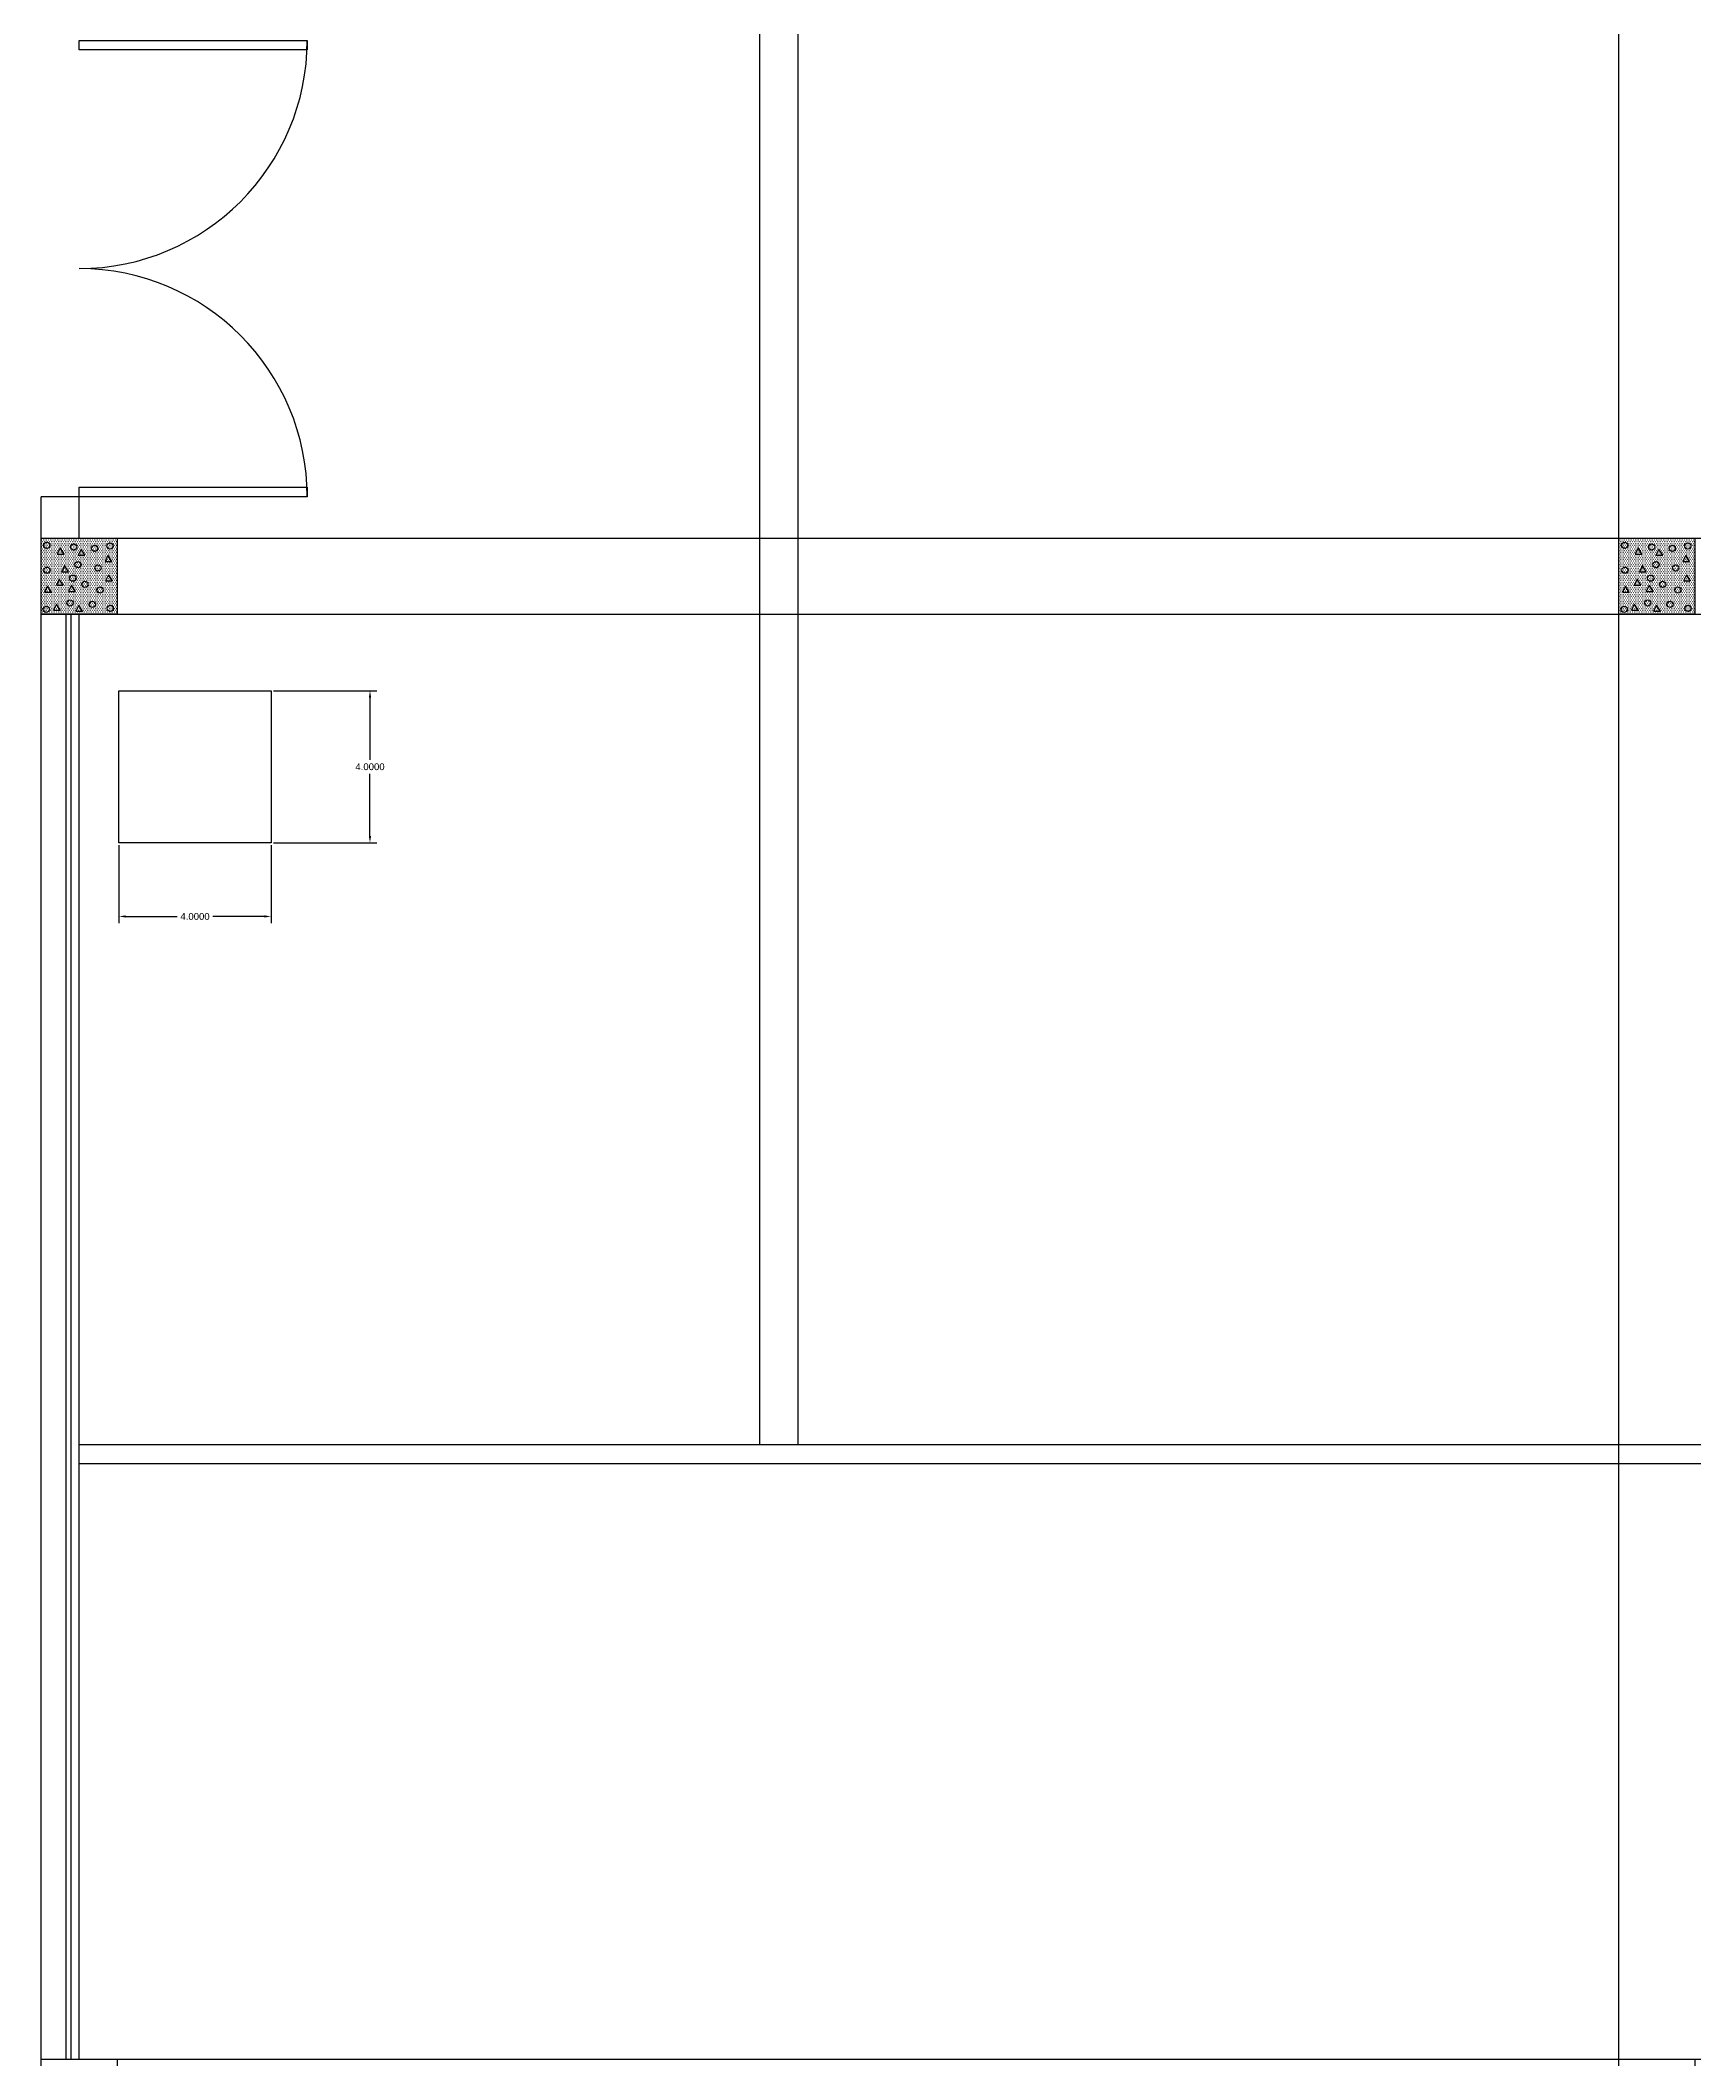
# Model space of a CAD drawing. Header units: feet. Extents: x 199 to 564, y 13 to 182.
# Drawn here: x 198.8 to 242.3, y 59.6 to 112.7 of the extents above; entities that cross this region are included whole.
import ezdxf

# ---------------------------------------------------------------- set-up
doc = ezdxf.new("R2010")
doc.units = ezdxf.units.FT
doc.header["$MEASUREMENT"] = 0
for name, color, linetype in [('beampillar', 80, 'Continuous'), ('hatch pillar', 20, 'Continuous'), ('inner walls', 1, 'Continuous'), ('prep side', 220, 'Continuous'), ('wall', 24, 'Continuous'), ('windows', 241, 'Continuous')]:
    doc.layers.add(name, color=color, linetype=linetype)
doc.styles.get("Standard").update_dxf_attribs({"font": 'arial.ttf'})
doc.dimstyles.get("Standard").update_dxf_attribs({"dimtxt": 0.18, "dimasz": 0.18, "dimexe": 0.18, "dimexo": 0.0625, "dimgap": 0.09, "dimtad": 0, "dimtih": 1, "dimtoh": 1, "dimdec": 4, "dimzin": 0, "dimdsep": 46, "dimtxsty": 'Standard', "dimcen": 0.09, "dimadec": 0, "dimazin": 0, "dimtfac": 1, "dimtdec": 4, "dimtofl": 0, "dimtmove": 0, "dimatfit": 3, "dimfxl": 1, "dimtolj": 1, "dimtzin": 0, "dimarcsym": 0})

# ---------------------------------------------------------------- blocks, each defined once
blk = doc.blocks.new('12door')
at = {"layer": 'prep side'}
for points in [[(3437.495, 2668.251), (3437.495, 2662.251), (3437.245, 2662.251), (3437.245, 2668.251)], [(3448.995, 2662.251), (3448.995, 2668.251), (3449.245, 2668.251), (3449.245, 2662.251)]]:
    blk.add_lwpolyline(points, close=True, dxfattribs=at)
for centre, start, end in [((3437.245, 2668.251), 270, 360), ((3449.245, 2668.251), 180, 270)]:
    blk.add_arc(centre, 6, start, end, dxfattribs=at)
blk = doc.blocks.new('hatchedpillar')
at = {"layer": 'hatch pillar', "linetype": 'ByBlock', "true_color": 0xf4ee51}
h = blk.add_hatch(dxfattribs=at)
h.set_pattern_fill('DOTS', color=41, scale=0.74)
h.set_pattern_definition([(0, (-2.0177, -80.014843), (0.023125, 0.04625), [0, -0.04625])])
h.paths.add_polyline_path([(201.8, 174.403), (199.8, 174.403), (199.8, 172.403), (201.8, 172.403)])
h = blk.add_hatch(dxfattribs=at)
h.set_pattern_fill('DOTS', color=41, scale=0.74)
h.set_pattern_definition([(0, (39.4823, -80.014843), (0.023125, 0.04625), [0, -0.04625])])
h.paths.add_polyline_path([(243.3, 174.403), (241.3, 174.403), (241.3, 172.403), (243.3, 172.403)])
at = {"layer": 'hatch pillar', "linetype": 'Continuous', "lineweight": -3, "ltscale": 2}
for p, q in [((200.321, 174.163), (200.244, 174.001)), ((200.244, 174.001), (200.422, 174.001)), ((200.422, 174.001), (200.321, 174.163)), ((200.437, 173.7), (200.36, 173.538)), ((200.537, 173.538), (200.437, 173.7)), ((200.87, 174.132), (200.792, 173.97)), ((200.792, 173.97), (200.97, 173.97)), ((200.97, 173.97), (200.87, 174.132)), ((201.577, 173.973), (201.5, 173.811)), ((201.5, 173.811), (201.677, 173.811)), ((201.677, 173.811), (201.577, 173.973)), ((241.821, 174.163), (241.744, 174.001)), ((241.744, 174.001), (241.922, 174.001)), ((241.922, 174.001), (241.821, 174.163)), ((241.937, 173.7), (241.86, 173.538)), ((242.037, 173.538), (241.937, 173.7)), ((242.37, 174.132), (242.292, 173.97)), ((242.292, 173.97), (242.47, 173.97)), ((242.47, 173.97), (242.37, 174.132)), ((243.077, 173.973), (243, 173.811)), ((243, 173.811), (243.177, 173.811)), ((243.177, 173.811), (243.077, 173.973)), ((199.987, 173.162), (199.91, 173)), ((200.088, 173), (199.987, 173.162)), ((200.298, 173.345), (200.221, 173.183)), ((200.221, 173.183), (200.398, 173.183)), ((200.398, 173.183), (200.298, 173.345)), ((200.36, 173.538), (200.537, 173.538)), ((200.615, 173.183), (200.537, 173.021)), ((200.715, 173.021), (200.615, 173.183)), ((201.591, 173.458), (201.514, 173.296)), ((201.514, 173.296), (201.691, 173.296)), ((201.691, 173.296), (201.591, 173.458)), ((241.487, 173.162), (241.41, 173)), ((241.588, 173), (241.487, 173.162)), ((241.798, 173.345), (241.721, 173.183)), ((241.721, 173.183), (241.898, 173.183)), ((241.898, 173.183), (241.798, 173.345)), ((241.86, 173.538), (242.037, 173.538)), ((242.115, 173.183), (242.037, 173.021)), ((242.215, 173.021), (242.115, 173.183)), ((243.091, 173.458), (243.014, 173.296)), ((243.014, 173.296), (243.191, 173.296)), ((243.191, 173.296), (243.091, 173.458)), ((199.91, 173), (200.088, 173)), ((200.221, 172.689), (200.144, 172.527)), ((200.321, 172.527), (200.221, 172.689)), ((200.537, 173.021), (200.715, 173.021)), ((200.808, 172.659), (200.731, 172.497)), ((200.908, 172.497), (200.808, 172.659)), ((241.41, 173), (241.588, 173)), ((241.721, 172.689), (241.644, 172.527)), ((241.821, 172.527), (241.721, 172.689)), ((242.037, 173.021), (242.215, 173.021)), ((242.308, 172.659), (242.231, 172.497)), ((242.408, 172.497), (242.308, 172.659)), ((200.144, 172.527), (200.321, 172.527)), ((200.731, 172.497), (200.908, 172.497)), ((241.644, 172.527), (241.821, 172.527)), ((242.231, 172.497), (242.408, 172.497))]:
    blk.add_line(p, q, dxfattribs=at)
for centre in [(199.969, 174.234), (200.677, 174.186), (201.225, 174.155), (201.63, 174.213), (241.469, 174.234), (242.177, 174.186), (242.725, 174.155), (243.13, 174.213), (199.976, 173.578), (200.792, 173.723), (201.312, 173.635), (241.476, 173.578), (242.292, 173.723), (242.812, 173.635), (200.653, 173.368), (200.97, 173.206), (201.368, 173.056), (242.153, 173.368), (242.47, 173.206), (242.868, 173.056), (199.955, 172.548), (200.576, 172.713), (201.163, 172.682), (201.637, 172.576), (241.455, 172.548), (242.076, 172.713), (242.663, 172.682), (243.137, 172.576)]:
    blk.add_circle(centre, 0.0821, dxfattribs=at)
blk = doc.blocks.new('*D1842')
at = {"color": 0, "lineweight": -2, "transparency": 16777216}
for p, q in [((200.86, 91.544), (200.86, 89.491)), ((204.86, 91.544), (204.86, 89.491)), ((201.04, 89.671), (202.393, 89.671)), ((204.68, 89.671), (203.327, 89.671))]:
    blk.add_line(p, q, dxfattribs=at)
at = {"color": 0, "transparency": 16777216}
for points in [[(201.04, 89.701), (201.04, 89.641), (200.86, 89.671)], [(204.68, 89.701), (204.68, 89.641), (204.86, 89.671)]]:
    blk.add_solid(points, dxfattribs=at)
at = {"layer": 'Defpoints', "color": 0, "transparency": 16777216}
for p in [(200.86, 91.607), (204.86, 91.607), (204.86, 89.671)]:
    blk.add_point(p, dxfattribs=at)
at = {"color": 0, "transparency": 16777216, "insert": (202.86, 89.671), "char_height": 0.18, "attachment_point": 5}
blk.add_mtext('\\A1;4.0000', dxfattribs=at)
blk = doc.blocks.new('*D1843')
at = {"color": 0, "lineweight": -2, "transparency": 16777216}
for p, q in [((204.922, 95.607), (207.642, 95.607)), ((207.462, 95.427), (207.462, 93.789)), ((207.462, 91.787), (207.462, 93.425)), ((204.922, 91.607), (207.642, 91.607))]:
    blk.add_line(p, q, dxfattribs=at)
at = {"color": 0, "transparency": 16777216}
for points in [[(207.432, 95.427), (207.492, 95.427), (207.462, 95.607)], [(207.432, 91.787), (207.492, 91.787), (207.462, 91.607)]]:
    blk.add_solid(points, dxfattribs=at)
at = {"layer": 'Defpoints', "color": 0, "transparency": 16777216}
for p in [(204.86, 95.607), (204.86, 91.607), (207.462, 91.607)]:
    blk.add_point(p, dxfattribs=at)
at = {"color": 0, "transparency": 16777216, "insert": (207.462, 93.607), "char_height": 0.18, "attachment_point": 5}
blk.add_mtext('\\A1;4.0000', dxfattribs=at)

msp = doc.modelspace()

# ---------------------------------------------------------------- linework, layer by layer
at = {"lineweight": -3}
for p, q in [((217.71849, 75.77788), (217.71849, 142.87941)), ((218.72219, 75.77788), (218.72219, 142.88054))]:
    msp.add_line(p, q, dxfattribs=at)
at = {"layer": 'beampillar', "linetype": 'ByBlock'}
for p, q in [((240.31022, 15.0891), (240.31022, 179.61606)), ((198.81022, 15.0891), (198.81022, 100.70949)), ((198.81022, 99.61606), (456.28357, 99.61606)), ((198.81022, 97.61606), (456.28357, 97.61606)), ((198.81022, 59.61606), (452.28357, 59.61606))]:
    msp.add_line(p, q, dxfattribs=at)
for points in [[(198.81022, 99.61606), (200.81022, 99.61606), (200.81022, 97.61606), (198.81022, 97.61606)], [(240.31022, 99.61606), (242.31022, 99.61606), (242.31022, 97.61606), (240.31022, 97.61606)], [(198.81022, 59.61606), (200.81022, 59.61606), (200.81022, 57.61606), (198.81022, 57.61606)], [(240.31022, 59.61606), (242.31022, 59.61606), (242.31022, 57.61606), (240.31022, 57.61606)]]:
    msp.add_lwpolyline(points, close=True, dxfattribs=at)
at = {"layer": 'inner walls', "lineweight": -3}
for p, q in [((245.47505, 75.77788), (199.81022, 75.77788)), ((317.54124, 75.27788), (199.81022, 75.27788))]:
    msp.add_line(p, q, dxfattribs=at)
at = {"layer": 'prep side', "lineweight": -3}
msp.add_line((199.81022, 100.70949), (198.81022, 100.70949), dxfattribs=at)
at = {"layer": 'prep side', "linetype": 'ByBlock', "lineweight": -3}
msp.add_lwpolyline([(200.85974, 95.60663), (204.85974, 95.60663), (204.85974, 91.60663), (200.85974, 91.60663)], close=True, dxfattribs=at)
at = {"layer": 'wall', "linetype": 'ByBlock', "lineweight": -3}
for p, q in [((198.81022, 13.0891), (198.81022, 100.70949)), ((199.81022, 99.61606), (199.81022, 100.70949)), ((199.81022, 59.61606), (199.81022, 97.61606))]:
    msp.add_line(p, q, dxfattribs=at)
at = {"layer": 'windows', "linetype": 'ByBlock', "lineweight": -3}
for p, q in [((199.47022, 59.61606), (199.47022, 97.61606)), ((199.60022, 59.61606), (199.60022, 97.61606))]:
    msp.add_line(p, q, dxfattribs=at)

# ---------------------------------------------------------------- block references
at = {"layer": 'prep side', "linetype": 'ByBlock'}
msp.add_blockref('hatchedpillar', (-1.00708, -74.8016), dxfattribs=at)
at = {"layer": 'windows', "lineweight": -3, "rotation": 90}
msp.add_blockref('12door', (2868.06124, -3336.53533), dxfattribs=at)

# ---------------------------------------------------------------- dimensions: what is measured, and where the dimension line sits
dim = msp.add_linear_dim(base=(207.46191, 91.60663), p1=(204.85974, 95.60663), p2=(204.85974, 91.60663), angle=90, dimstyle='Standard')
dim.commit()
dim.dimension.update_dxf_attribs({"geometry": '*D1843', "text_midpoint": (207.46191, 93.60663)})
dim = msp.add_linear_dim(base=(204.85974, 89.67137), p1=(200.85974, 91.60663), p2=(204.85974, 91.60663), dimstyle='Standard')
dim.commit()
dim.dimension.update_dxf_attribs({"geometry": '*D1842', "text_midpoint": (202.85974, 89.67137)})

doc.saveas('drawing.dxf')
